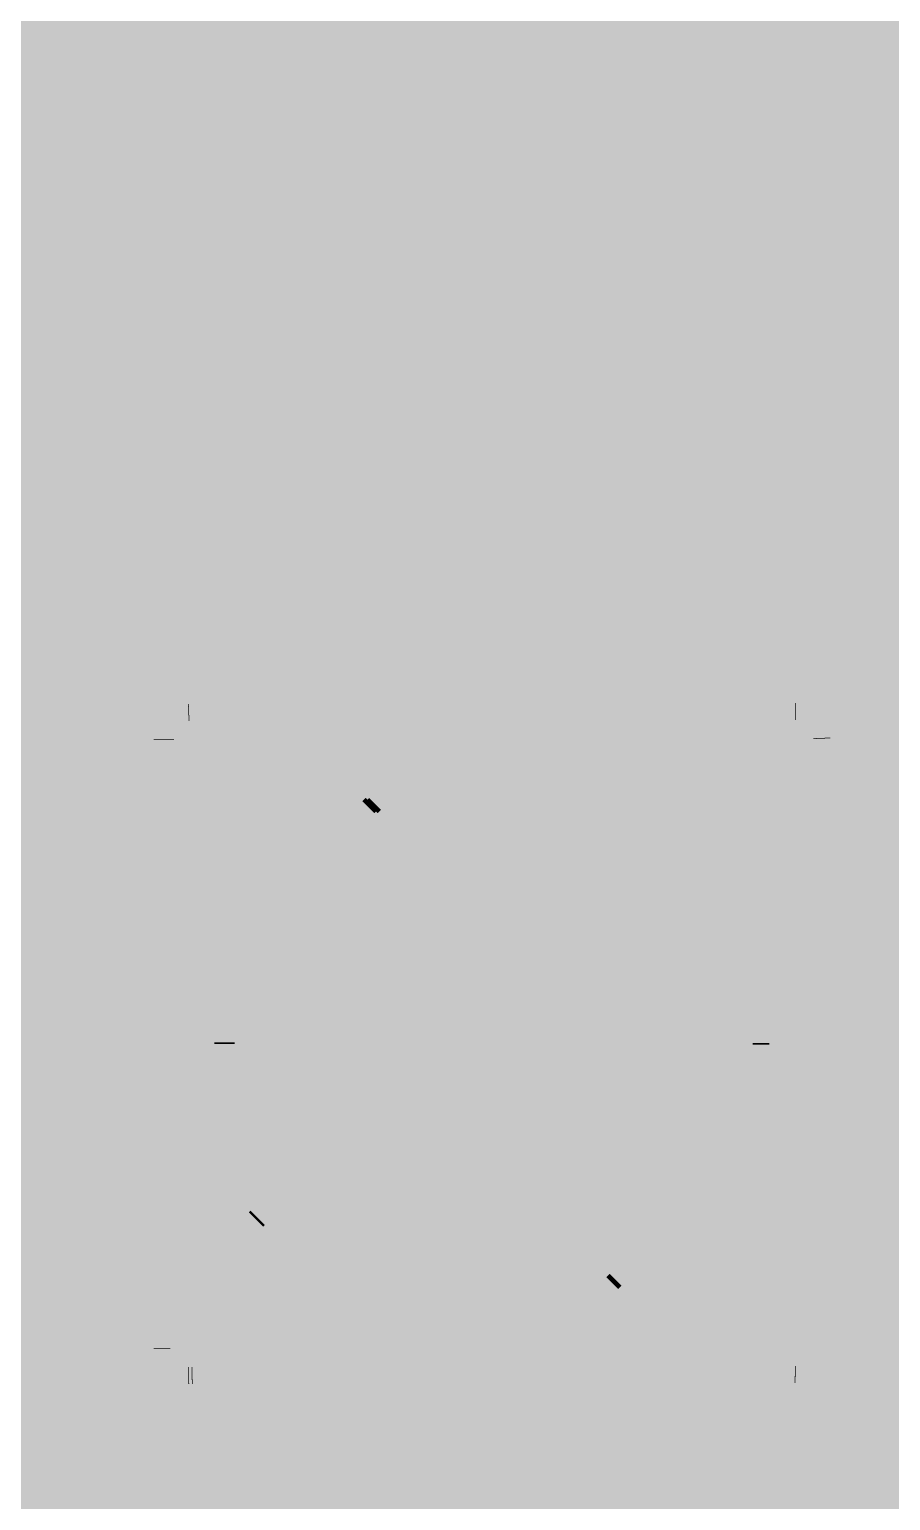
# Model space of a CAD drawing. Extents: x -5 to 208, y -5 to 206.
# Drawn here: x 38.44 to 44.91, y 77.85 to 88.9 of the extents above; entities that cross this region are included whole.
import ezdxf

# ---------------------------------------------------------------- set-up
doc = ezdxf.new("R2010")
doc.units = 0
doc.header["$MEASUREMENT"] = 0
doc.layers.get('0').update_dxf_attribs({"linetype": 'CONTINUOUS'})
for name, color, linetype in [('22-301-0_BOT', 7, 'CONTINUOUS'), ('22-301-0_IN1', 1, 'CONTINUOUS'), ('22-301-0_IN2', 4, 'CONTINUOUS'), ('22-301-0_SMT', 5, 'CONTINUOUS'), ('22-301-0_SPT', 10, 'CONTINUOUS'), ('22-301-0_SST', 14, 'CONTINUOUS'), ('22-301-0_TOP', 9, 'CONTINUOUS')]:
    doc.layers.add(name, color=color, linetype=linetype)

# ---------------------------------------------------------------- blocks, each defined once
blk = doc.blocks.new('RECTANGLE_6')
blk.add_solid([(0.4826, 0.4064), (0.4826, -0.4064), (-0.4826, 0.4064), (-0.4826, -0.4064)])
blk = doc.blocks.new('RECTANGLE_52')
blk.add_solid([(1.5494, 1.2065), (1.5494, -1.2065), (-1.5494, 1.2065), (-1.5494, -1.2065)])
blk = doc.blocks.new('RECTANGLE_53')
blk.add_solid([(0.3048, 0.9525), (0.3048, -0.9525), (-0.3048, 0.9525), (-0.3048, -0.9525)])
blk = doc.blocks.new('ROUND_36')
at = {"const_width": 0.23749}
blk.add_lwpolyline([(-0.118744, 0, 1), (0.118744, 0, 1)], format="xyb", close=True, dxfattribs=at)

msp = doc.modelspace()

# ---------------------------------------------------------------- linework, layer by layer
at = {"layer": '22-301-0_BOT', "const_width": 0.254}
for points in [[(41.4782, 140.98524), (41.4782, 71.6915)], [(41.2496, 140.86078), (41.2496, 71.6915)], [(40.3352, 140.76172), (40.3352, 72.54494)], [(41.021, 140.7795), (41.021, 71.6915)], [(40.5638, 140.73378), (40.5638, 72.40524)], [(40.7924, 140.73886), (40.7924, 72.09536)], [(38.5064, 132.64642), (38.5064, 74.03846)], [(44.6786, 126.30658), (44.6786, 71.6915)], [(44.9072, 102.21468), (44.9072, 71.6915)], [(40.1066, 93.54058), (40.1066, 72.6059)], [(38.735, 93.40342), (38.735, 73.80986)], [(39.878, 93.28912), (39.878, 72.66686)], [(38.9636, 93.22308), (38.9636, 73.58126)], [(39.1922, 93.1418), (39.1922, 73.35266)], [(39.6494, 93.16974), (39.6494, 72.89546)], [(39.4208, 93.12402), (39.4208, 73.12406)], [(44.45, 90.22842), (44.45, 71.6915)], [(43.307, 90.11412), (43.307, 71.6915)], [(44.2214, 90.04808), (44.2214, 71.6915)], [(43.5356, 89.99474), (43.5356, 71.6915)], [(43.7642, 89.94902), (43.7642, 71.6915)], [(43.9928, 89.9668), (43.9928, 71.6915)], [(41.7068, 89.43594), (41.7068, 71.6915)], [(43.0784, 89.36736), (43.0784, 71.6915)], [(41.9354, 89.20734), (41.9354, 71.6915)], [(42.8498, 89.17432), (42.8498, 71.6915)], [(42.164, 89.09558), (42.164, 71.6915)], [(42.3926, 89.05748), (42.3926, 71.6915)], [(42.6212, 89.08288), (42.6212, 71.6915)], [(47.0535, 88.9762), (32.5755, 88.9762)], [(47.10176, 88.7476), (32.5755, 88.7476)], [(47.22876, 88.519), (32.5755, 88.519)], [(47.4472, 88.2904), (32.5755, 88.2904)], [(47.6758, 88.0618), (32.5755, 88.0618)], [(47.9044, 87.8332), (32.5755, 87.8332)], [(48.133, 87.6046), (32.5755, 87.6046)], [(48.3616, 87.376), (32.5755, 87.376)], [(48.5902, 87.1474), (35.53206, 87.1474)], [(48.37938, 86.9188), (35.76066, 86.9188)], [(48.16856, 86.6902), (35.86988, 86.6902)], [(48.06696, 86.4616), (35.90798, 86.4616)], [(48.03648, 86.233), (35.88512, 86.233)], [(48.06696, 86.0044), (35.79368, 86.0044)], [(48.16856, 85.7758), (35.5981, 85.7758)], [(48.37938, 85.5472), (32.5755, 85.5472)], [(50.4317, 85.3186), (32.5755, 85.3186)], [(52.35448, 85.09), (32.5755, 85.09)], [(52.11572, 84.8614), (34.2011, 84.8614)], [(51.95316, 84.6328), (34.39668, 84.6328)], [(51.8414, 84.4042), (34.48812, 84.4042)], [(51.77282, 84.1756), (34.51098, 84.1756)], [(51.73726, 83.947), (34.47288, 83.947)], [(51.73472, 83.7184), (34.36366, 83.7184)], [(51.7652, 83.4898), (34.13506, 83.4898)], [(51.83124, 83.2612), (33.60166, 83.2612)], [(51.93792, 83.0326), (33.83026, 83.0326)], [(52.09286, 82.804), (34.05886, 82.804)], [(52.32146, 82.5754), (34.28746, 82.5754)], [(52.69484, 82.3468), (37.34562, 82.3468)], [(66.929, 82.1182), (37.55644, 82.1182)], [(66.929, 81.8896), (37.6555, 81.8896)], [(66.929, 81.661), (37.68852, 81.661)], [(66.929, 81.4324), (37.6555, 81.4324)], [(66.88582, 81.2038), (37.55644, 81.2038)], [(66.65722, 80.9752), (37.34562, 80.9752)], [(66.42862, 80.7466), (35.0393, 80.7466)], [(66.20002, 80.518), (35.0393, 80.518)], [(65.97142, 80.2894), (35.0393, 80.2894)], [(65.74282, 80.0608), (35.0393, 80.0608)], [(65.51422, 79.8322), (35.0393, 79.8322)], [(65.28562, 79.6036), (35.0393, 79.6036)], [(65.05702, 79.375), (35.0393, 79.375)], [(64.82842, 79.1464), (35.0393, 79.1464)], [(51.4731, 78.9178), (35.0393, 78.9178)], [(51.09718, 78.6892), (35.0393, 78.6892)], [(50.98288, 78.4606), (35.0647, 78.4606)], [(50.96002, 78.232), (35.06216, 78.232)], [(50.96002, 78.0034), (34.99358, 78.0034)], [(50.96002, 77.7748), (34.84118, 77.7748)]]:
    msp.add_lwpolyline(points, dxfattribs=at)
at = {"layer": '22-301-0_IN1', "const_width": 0.254}
for points in [[(38.481, 111.8108), (38.481, 78.359)], [(38.7096, 111.8108), (38.7096, 78.359)], [(38.9382, 111.8108), (38.9382, 78.359)], [(39.1668, 111.8108), (39.1668, 78.359)], [(39.3954, 111.8108), (39.3954, 78.359)], [(39.624, 111.8108), (39.624, 78.359)], [(39.8526, 111.8108), (39.8526, 78.359)], [(40.0812, 111.8108), (40.0812, 78.359)], [(40.3098, 111.8108), (40.3098, 78.359)], [(40.5384, 111.8108), (40.5384, 78.359)], [(40.767, 111.8108), (40.767, 78.359)], [(40.9956, 111.8108), (40.9956, 78.359)], [(41.2242, 111.8108), (41.2242, 78.359)], [(41.4528, 111.8108), (41.4528, 78.359)], [(41.6814, 111.8108), (41.6814, 68.48856)], [(41.91, 111.8108), (41.91, 68.1863)], [(42.1386, 111.8108), (42.1386, 42.672)], [(42.3672, 111.8108), (42.3672, 42.672)], [(42.5958, 111.8108), (42.5958, 42.672)], [(42.8244, 111.8108), (42.8244, 42.672)], [(43.053, 111.8108), (43.053, 42.672)], [(43.2816, 111.8108), (43.2816, 42.672)], [(43.5102, 111.8108), (43.5102, 42.672)], [(43.7388, 111.8108), (43.7388, 42.672)], [(43.9674, 111.8108), (43.9674, 42.672)], [(44.196, 111.8108), (44.196, 68.39712)], [(44.4246, 111.8108), (44.4246, 68.56476)], [(44.6532, 111.8108), (44.6532, 68.62318)], [(44.8818, 111.8108), (44.8818, 68.60032)], [(93.599, 88.9508), (4.191, 88.9508)], [(93.599, 88.7222), (4.191, 88.7222)], [(93.599, 88.4936), (4.191, 88.4936)], [(93.599, 88.265), (4.191, 88.265)], [(93.599, 88.0364), (4.191, 88.0364)], [(93.599, 87.8078), (4.191, 87.8078)], [(93.599, 87.5792), (4.191, 87.5792)], [(93.599, 87.3506), (4.191, 87.3506)], [(93.599, 87.122), (4.191, 87.122)], [(93.599, 86.8934), (4.191, 86.8934)], [(93.599, 86.6648), (4.191, 86.6648)], [(93.599, 86.4362), (4.191, 86.4362)], [(93.599, 86.2076), (4.191, 86.2076)], [(93.599, 85.979), (4.191, 85.979)], [(93.599, 85.7504), (4.191, 85.7504)], [(93.599, 85.5218), (4.191, 85.5218)], [(93.599, 85.2932), (4.191, 85.2932)], [(52.63642, 85.0646), (4.191, 85.0646)], [(52.33416, 84.836), (4.191, 84.836)], [(52.1462, 84.6074), (4.191, 84.6074)], [(52.02428, 84.3788), (4.191, 84.3788)], [(51.94808, 84.1502), (15.24, 84.1502)], [(51.91252, 83.9216), (15.24, 83.9216)], [(51.91506, 83.693), (15.24, 83.693)], [(51.9557, 83.4644), (15.24, 83.4644)], [(52.03444, 83.2358), (30.85592, 83.2358)], [(52.16398, 83.0072), (31.12008, 83.0072)], [(52.35956, 82.7786), (31.21914, 82.7786)], [(52.68214, 82.55), (31.23184, 82.55)], [(93.599, 82.3214), (31.16326, 82.3214)], [(93.599, 82.0928), (30.97784, 82.0928)], [(93.599, 81.8642), (15.24, 81.8642)], [(93.599, 81.6356), (15.24, 81.6356)], [(93.599, 81.407), (15.24, 81.407)], [(93.599, 81.1784), (15.24, 81.1784)], [(93.599, 80.9498), (15.24, 80.9498)], [(93.599, 80.7212), (15.24, 80.7212)], [(93.599, 80.4926), (15.24, 80.4926)], [(93.599, 80.264), (15.24, 80.264)], [(93.599, 80.0354), (15.24, 80.0354)], [(93.599, 79.8068), (15.24, 79.8068)], [(93.599, 79.5782), (15.24, 79.5782)], [(93.599, 79.3496), (15.24, 79.3496)], [(93.599, 79.121), (15.24, 79.121)], [(93.599, 78.8924), (34.63544, 78.8924)], [(93.599, 78.6638), (34.82086, 78.6638)], [(93.599, 78.4352), (34.88944, 78.4352)], [(41.529, 78.359), (34.89452, 78.359)], [(41.529, 78.359), (41.529, 68.57492)], [(93.599, 78.2066), (41.529, 78.2066)], [(93.599, 77.978), (41.529, 77.978)], [(93.599, 77.7494), (41.529, 77.7494)]]:
    msp.add_lwpolyline(points, dxfattribs=at)
at = {"layer": '22-301-0_IN2', "const_width": 0.254}
for points in [[(38.481, 112.141), (38.481, 78.486)], [(38.7096, 112.141), (38.7096, 78.486)], [(38.9382, 112.141), (38.9382, 78.486)], [(39.1668, 112.141), (39.1668, 78.486)], [(39.3954, 112.141), (39.3954, 78.486)], [(39.624, 112.141), (39.624, 78.486)], [(39.8526, 112.141), (39.8526, 78.486)], [(40.0812, 112.141), (40.0812, 78.486)], [(40.3098, 112.141), (40.3098, 78.486)], [(40.5384, 112.141), (40.5384, 78.486)], [(40.767, 112.141), (40.767, 78.486)], [(40.9956, 112.141), (40.9956, 78.486)], [(41.2242, 112.141), (41.2242, 78.486)], [(41.4528, 112.141), (41.4528, 78.486)], [(41.6814, 112.141), (41.6814, 68.48856)], [(41.91, 112.141), (41.91, 68.1863)], [(42.1386, 112.141), (42.1386, 42.799)], [(42.3672, 112.141), (42.3672, 42.799)], [(42.5958, 112.141), (42.5958, 42.799)], [(42.8244, 112.141), (42.8244, 42.799)], [(43.053, 112.141), (43.053, 42.799)], [(43.2816, 112.141), (43.2816, 42.799)], [(43.5102, 112.141), (43.5102, 42.799)], [(43.7388, 112.141), (43.7388, 42.799)], [(43.9674, 112.141), (43.9674, 42.799)], [(44.196, 112.141), (44.196, 68.39712)], [(44.4246, 112.141), (44.4246, 68.56476)], [(44.6532, 112.141), (44.6532, 68.62318)], [(44.8818, 112.141), (44.8818, 68.60032)], [(96.266, 89.0016), (4.191, 89.0016)], [(96.266, 88.773), (4.191, 88.773)], [(96.266, 88.5444), (4.191, 88.5444)], [(96.266, 88.3158), (4.191, 88.3158)], [(96.266, 88.0872), (4.191, 88.0872)], [(96.266, 87.8586), (4.191, 87.8586)], [(96.266, 87.63), (4.191, 87.63)], [(96.266, 87.4014), (4.191, 87.4014)], [(96.266, 87.1728), (4.191, 87.1728)], [(96.266, 86.9442), (4.191, 86.9442)], [(96.266, 86.7156), (4.191, 86.7156)], [(96.266, 86.487), (4.191, 86.487)], [(96.266, 86.2584), (4.191, 86.2584)], [(96.266, 86.0298), (4.191, 86.0298)], [(96.266, 85.8012), (4.191, 85.8012)], [(96.266, 85.5726), (4.191, 85.5726)], [(96.266, 85.344), (4.191, 85.344)], [(52.73294, 85.1154), (4.191, 85.1154)], [(52.3875, 84.8868), (4.191, 84.8868)], [(52.18176, 84.6582), (4.191, 84.6582)], [(52.04714, 84.4296), (15.24, 84.4296)], [(51.96078, 84.201), (15.24, 84.201)], [(51.9176, 83.9724), (15.24, 83.9724)], [(51.91252, 83.7438), (15.24, 83.7438)], [(51.943, 83.5152), (15.24, 83.5152)], [(52.01158, 83.2866), (30.71622, 83.2866)], [(52.12842, 83.058), (31.08198, 83.058)], [(52.30876, 82.8294), (31.2039, 82.8294)], [(52.59324, 82.6008), (31.23438, 82.6008)], [(96.266, 82.3722), (31.18612, 82.3722)], [(96.266, 82.1436), (31.03372, 82.1436)], [(96.266, 81.915), (15.24, 81.915)], [(96.266, 81.6864), (15.24, 81.6864)], [(96.266, 81.4578), (15.24, 81.4578)], [(96.266, 81.2292), (15.24, 81.2292)], [(96.266, 81.0006), (15.24, 81.0006)], [(96.266, 80.772), (15.24, 80.772)], [(96.266, 80.5434), (15.24, 80.5434)], [(96.266, 80.3148), (15.24, 80.3148)], [(96.266, 80.0862), (15.24, 80.0862)], [(96.266, 79.8576), (15.24, 79.8576)], [(96.266, 79.629), (15.24, 79.629)], [(96.266, 79.4004), (15.24, 79.4004)], [(96.266, 79.1718), (15.24, 79.1718)], [(96.266, 78.9432), (34.56178, 78.9432)], [(96.266, 78.7146), (34.79292, 78.7146)], [(41.529, 78.486), (34.88182, 78.486)], [(96.266, 78.486), (41.529, 78.486)], [(41.529, 78.486), (41.529, 68.57492)], [(96.266, 78.2574), (41.529, 78.2574)], [(96.266, 78.0288), (41.529, 78.0288)], [(96.266, 77.8002), (41.529, 77.8002)]]:
    msp.add_lwpolyline(points, dxfattribs=at)
at = {"layer": '22-301-0_SMT', "const_width": 0.127}
for points in [[(39.6367, 83.7692, 0.4142136), (39.43858, 83.57108)], [(44.39412, 83.5787, 0.4142136), (44.196, 83.77682)], [(40.98798, 83.058, 0.2845461), (39.89578, 81.2927)], [(43.93692, 81.28762, 0.2736465), (42.81932, 83.09102)], [(39.89578, 81.28, 0.2736465), (41.01338, 79.4766)], [(42.84472, 79.50962, 0.2848581), (43.93946, 81.27492)], [(39.43858, 78.98892, 0.4142136), (39.6367, 78.7908)], [(44.196, 78.79842, 0.4142136), (44.39412, 78.99654)]]:
    msp.add_lwpolyline(points, format="xyb", dxfattribs=at)
for points in [[(41.01338, 83.693), (39.48176, 83.693)], [(39.54018, 83.7438), (39.54018, 78.8162)], [(41.01338, 83.7692), (39.64178, 83.7692), (39.6367, 83.7692)], [(39.65448, 83.7692), (39.65448, 78.7908)], [(39.76878, 83.7692), (39.76878, 78.7908)], [(39.88308, 83.7692), (39.88308, 78.7908)], [(39.99738, 83.7692), (39.99738, 81.92008)], [(40.11168, 83.7692), (40.11168, 82.19186)], [(40.22598, 83.7692), (40.22598, 82.3849)], [(40.34028, 83.7692), (40.34028, 82.53984)], [(40.45458, 83.7692), (40.45458, 82.66938)], [(40.56888, 83.7692), (40.56888, 82.77606)], [(40.68318, 83.7692), (40.68318, 82.87004)], [(40.79748, 83.7692), (40.79748, 82.94878)], [(40.91178, 83.7692), (40.91178, 83.01736)], [(41.01338, 83.7692), (41.01338, 83.0834)], [(42.81932, 83.77682), (42.81932, 83.09102)], [(44.19092, 83.77682), (42.81932, 83.77682)], [(44.35094, 83.70062), (42.81932, 83.70062)], [(42.92092, 83.77682), (42.92092, 83.0326)], [(43.03522, 83.77682), (43.03522, 82.96148)], [(43.14952, 83.77682), (43.14952, 82.87512)], [(43.26382, 83.77682), (43.26382, 82.7786)], [(43.37812, 83.77682), (43.37812, 82.6643)], [(43.49242, 83.77682), (43.49242, 82.53222)], [(43.60672, 83.77682), (43.60672, 82.36966)], [(43.72102, 83.77682), (43.72102, 82.169)], [(43.83532, 83.77682), (43.83532, 81.88706)], [(43.94962, 83.77682), (43.94962, 78.79842)], [(44.06392, 83.77682), (44.06392, 78.79842)], [(44.17822, 83.77682), (44.17822, 78.79842)], [(44.196, 83.77682), (44.19092, 83.77682)], [(44.29252, 83.75142), (44.29252, 78.82382)], [(41.01338, 83.5787), (39.43858, 83.5787)], [(44.39412, 83.58632), (42.81932, 83.58632)], [(44.39412, 83.57362), (44.39392, 83.57869)], [(39.43858, 83.57108), (39.43864, 83.566)], [(39.43858, 83.566), (39.43858, 78.994), (39.43858, 78.98892)], [(44.39412, 83.47202), (42.81932, 83.47202)], [(44.39412, 83.57362), (44.39412, 79.00162), (44.39412, 78.99654)], [(41.01338, 83.4644), (39.43858, 83.4644)], [(44.39412, 83.35772), (42.81932, 83.35772)], [(41.01338, 83.3501), (39.43858, 83.3501)], [(41.01338, 83.2358), (39.43858, 83.2358)], [(44.39412, 83.24342), (42.81932, 83.24342)], [(41.01338, 83.1215), (39.43858, 83.1215)], [(41.01338, 83.0834), (40.98798, 83.058)], [(44.39412, 83.12912), (42.81932, 83.12912)], [(40.89146, 83.0072), (39.43858, 83.0072)], [(44.39412, 83.01482), (42.95394, 83.01482)], [(40.71366, 82.8929), (39.43858, 82.8929)], [(44.39412, 82.90052), (43.11904, 82.90052)], [(40.56888, 82.7786), (39.43858, 82.7786)], [(44.39412, 82.78622), (43.2562, 82.78622)], [(40.4495, 82.6643), (39.43858, 82.6643)], [(44.39412, 82.67192), (43.37304, 82.67192)], [(40.3479, 82.55), (39.43858, 82.55)], [(44.39412, 82.55762), (43.4721, 82.55762)], [(40.259, 82.4357), (39.43858, 82.4357)], [(44.39412, 82.44332), (43.55846, 82.44332)], [(40.1828, 82.3214), (39.43858, 82.3214)], [(44.39412, 82.32902), (43.63212, 82.32902)], [(40.1193, 82.2071), (39.43858, 82.2071)], [(44.39412, 82.21472), (43.69816, 82.21472)], [(40.06342, 82.0928), (39.43858, 82.0928)], [(44.39412, 82.10042), (43.75404, 82.10042)], [(40.0177, 81.9785), (39.43858, 81.9785)], [(44.39412, 81.98612), (43.8023, 81.98612)], [(39.9796, 81.8642), (39.43858, 81.8642)], [(44.39412, 81.87182), (43.8404, 81.87182)], [(39.94912, 81.7499), (39.43858, 81.7499)], [(44.39412, 81.75752), (43.87342, 81.75752)], [(39.92372, 81.6356), (39.43858, 81.6356)], [(44.39412, 81.64322), (43.89882, 81.64322)], [(39.90848, 81.5213), (39.43858, 81.5213)], [(44.39412, 81.52892), (43.91914, 81.52892)], [(39.89832, 81.407), (39.43858, 81.407)], [(44.39412, 81.41462), (43.93184, 81.41462)], [(39.89578, 81.2927), (39.43858, 81.2927)], [(39.89578, 81.2927), (39.89578, 81.28)], [(44.39412, 81.30032), (43.93692, 81.30032)], [(43.93692, 81.28762), (43.93692, 81.27492)], [(39.90086, 81.1784), (39.43858, 81.1784)], [(44.39412, 81.18602), (43.93692, 81.18602)], [(39.91102, 81.0641), (39.43858, 81.0641)], [(44.39412, 81.07172), (43.92676, 81.07172)], [(39.9288, 80.9498), (39.43858, 80.9498)], [(44.39412, 80.95742), (43.91152, 80.95742)], [(39.95166, 80.8355), (39.43858, 80.8355)], [(44.39412, 80.84312), (43.8912, 80.84312)], [(39.98468, 80.7212), (39.43858, 80.7212)], [(44.39412, 80.72882), (43.86072, 80.72882)], [(40.02278, 80.6069), (39.43858, 80.6069)], [(39.99738, 80.67802), (39.99738, 78.7908)], [(44.39412, 80.61452), (43.82516, 80.61452)], [(43.83532, 80.64754), (43.83532, 78.79842)], [(40.0685, 80.4926), (39.43858, 80.4926)], [(44.39412, 80.50022), (43.77944, 80.50022)], [(40.12184, 80.3783), (39.43858, 80.3783)], [(40.11168, 80.39862), (40.11168, 78.7908)], [(43.72102, 80.37576), (43.72102, 78.79842)], [(44.39412, 80.38592), (43.7261, 80.38592)], [(40.18534, 80.264), (39.43858, 80.264)], [(44.39412, 80.27162), (43.66514, 80.27162)], [(40.22598, 80.19542), (40.22598, 78.7908)], [(44.39412, 80.15732), (43.59148, 80.15732)], [(43.60672, 80.18018), (43.60672, 78.79842)], [(40.25646, 80.1497), (39.43858, 80.1497)], [(44.39412, 80.04302), (43.50512, 80.04302)], [(40.34028, 80.0354), (39.43858, 80.0354)], [(40.34028, 80.0354), (40.34028, 78.7908)], [(43.49242, 80.02524), (43.49242, 78.79842)], [(40.4368, 79.9211), (39.43858, 79.9211)], [(40.45458, 79.90332), (40.45458, 78.7908)], [(43.37812, 79.89824), (43.37812, 78.79842)], [(44.39412, 79.92872), (43.4086, 79.92872)], [(40.54856, 79.8068), (39.43858, 79.8068)], [(40.56888, 79.78902), (40.56888, 78.7908)], [(43.26382, 79.78902), (43.26382, 78.79842)], [(44.39412, 79.81442), (43.29176, 79.81442)], [(40.68064, 79.6925), (39.43858, 79.6925)], [(40.68318, 79.68996), (40.68318, 78.7908)], [(40.79748, 79.60614), (40.79748, 78.7908)], [(43.03522, 79.61884), (43.03522, 78.79842)], [(43.14952, 79.69758), (43.14952, 78.79842)], [(44.39412, 79.70012), (43.15206, 79.70012)], [(40.84066, 79.5782), (39.43858, 79.5782)], [(40.91178, 79.53248), (40.91178, 78.7908)], [(42.84472, 79.50962), (42.81932, 79.48422)], [(42.92092, 79.55026), (42.92092, 78.79842)], [(44.39412, 79.58582), (42.98442, 79.58582)], [(41.01338, 79.4639), (39.43858, 79.4639)], [(41.01338, 79.4766), (41.01338, 78.7908)], [(42.81932, 79.48422), (42.81932, 78.79842)], [(44.39412, 79.47152), (42.81932, 79.47152)], [(41.01338, 79.3496), (39.43858, 79.3496)], [(44.39412, 79.35722), (42.81932, 79.35722)], [(41.01338, 79.2353), (39.43858, 79.2353)], [(44.39412, 79.24292), (42.81932, 79.24292)], [(41.01338, 79.121), (39.43858, 79.121)], [(44.39412, 79.12862), (42.81932, 79.12862)], [(41.01338, 79.0067), (39.43858, 79.0067)], [(44.39412, 79.01432), (42.81932, 79.01432)], [(41.01338, 78.8924), (39.46398, 78.8924)], [(44.36872, 78.90002), (42.81932, 78.90002)], [(39.6367, 78.7908), (39.64178, 78.79086)], [(41.01338, 78.7908), (39.64178, 78.7908)], [(44.19092, 78.79842), (42.81932, 78.79842)], [(44.19092, 78.79842), (44.196, 78.79836)]]:
    msp.add_lwpolyline(points, dxfattribs=at)
at = {"layer": '22-301-0_SPT', "const_width": 0.127}
for points in [[(39.6621, 83.7692, 0.4142136), (39.46398, 83.57108)], [(44.39412, 83.5787, 0.4142136), (44.196, 83.77682)], [(41.01338, 83.058, 0.2845461), (39.92118, 81.2927)], [(43.93692, 81.28762, 0.2736465), (42.81932, 83.09102)], [(39.92118, 81.28, 0.2736465), (41.03878, 79.4766)], [(42.84472, 79.50962, 0.2848581), (43.93946, 81.27492)], [(39.46398, 78.98892, 0.4142136), (39.6621, 78.7908)], [(44.196, 78.79842, 0.4142136), (44.39412, 78.99654)]]:
    msp.add_lwpolyline(points, format="xyb", dxfattribs=at)
for points in [[(41.03878, 83.693), (39.50716, 83.693)], [(39.56558, 83.7438), (39.56558, 78.8162)], [(41.03878, 83.7692), (39.66718, 83.7692), (39.6621, 83.7692)], [(39.67988, 83.7692), (39.67988, 78.7908)], [(39.79418, 83.7692), (39.79418, 78.7908)], [(39.90848, 83.7692), (39.90848, 78.7908)], [(40.02278, 83.7692), (40.02278, 81.92008)], [(40.13708, 83.7692), (40.13708, 82.19186)], [(40.25138, 83.7692), (40.25138, 82.3849)], [(40.36568, 83.7692), (40.36568, 82.53984)], [(40.47998, 83.7692), (40.47998, 82.66938)], [(40.59428, 83.7692), (40.59428, 82.77606)], [(40.70858, 83.7692), (40.70858, 82.87004)], [(40.82288, 83.7692), (40.82288, 82.94878)], [(40.93718, 83.7692), (40.93718, 83.01736)], [(41.03878, 83.7692), (41.03878, 83.0834)], [(42.81932, 83.77682), (42.81932, 83.09102)], [(44.19092, 83.77682), (42.81932, 83.77682)], [(44.35094, 83.70062), (42.81932, 83.70062)], [(42.92092, 83.77682), (42.92092, 83.0326)], [(43.03522, 83.77682), (43.03522, 82.96148)], [(43.14952, 83.77682), (43.14952, 82.87512)], [(43.26382, 83.77682), (43.26382, 82.7786)], [(43.37812, 83.77682), (43.37812, 82.6643)], [(43.49242, 83.77682), (43.49242, 82.53222)], [(43.60672, 83.77682), (43.60672, 82.36966)], [(43.72102, 83.77682), (43.72102, 82.169)], [(43.83532, 83.77682), (43.83532, 81.88706)], [(43.94962, 83.77682), (43.94962, 78.79842)], [(44.06392, 83.77682), (44.06392, 78.79842)], [(44.17822, 83.77682), (44.17822, 78.79842)], [(44.196, 83.77682), (44.19092, 83.77682)], [(44.29252, 83.75142), (44.29252, 78.82382)], [(41.03878, 83.5787), (39.46398, 83.5787)], [(44.39412, 83.58632), (42.81932, 83.58632)], [(44.39412, 83.57362), (44.39392, 83.57869)], [(39.46398, 83.57108), (39.46404, 83.566)], [(39.46398, 83.566), (39.46398, 78.994), (39.46398, 78.98892)], [(44.39412, 83.47202), (42.81932, 83.47202)], [(44.39412, 83.57362), (44.39412, 79.00162), (44.39412, 78.99654)], [(41.03878, 83.4644), (39.46398, 83.4644)], [(44.39412, 83.35772), (42.81932, 83.35772)], [(41.03878, 83.3501), (39.46398, 83.3501)], [(41.03878, 83.2358), (39.46398, 83.2358)], [(44.39412, 83.24342), (42.81932, 83.24342)], [(41.03878, 83.1215), (39.46398, 83.1215)], [(41.03878, 83.0834), (41.01338, 83.058)], [(44.39412, 83.12912), (42.81932, 83.12912)], [(40.91686, 83.0072), (39.46398, 83.0072)], [(44.39412, 83.01482), (42.95394, 83.01482)], [(40.73906, 82.8929), (39.46398, 82.8929)], [(44.39412, 82.90052), (43.11904, 82.90052)], [(40.59428, 82.7786), (39.46398, 82.7786)], [(44.39412, 82.78622), (43.2562, 82.78622)], [(40.4749, 82.6643), (39.46398, 82.6643)], [(44.39412, 82.67192), (43.37304, 82.67192)], [(40.3733, 82.55), (39.46398, 82.55)], [(44.39412, 82.55762), (43.4721, 82.55762)], [(40.2844, 82.4357), (39.46398, 82.4357)], [(44.39412, 82.44332), (43.55846, 82.44332)], [(40.2082, 82.3214), (39.46398, 82.3214)], [(44.39412, 82.32902), (43.63212, 82.32902)], [(40.1447, 82.2071), (39.46398, 82.2071)], [(44.39412, 82.21472), (43.69816, 82.21472)], [(40.08882, 82.0928), (39.46398, 82.0928)], [(44.39412, 82.10042), (43.75404, 82.10042)], [(40.0431, 81.9785), (39.46398, 81.9785)], [(44.39412, 81.98612), (43.8023, 81.98612)], [(40.005, 81.8642), (39.46398, 81.8642)], [(44.39412, 81.87182), (43.8404, 81.87182)], [(39.97452, 81.7499), (39.46398, 81.7499)], [(44.39412, 81.75752), (43.87342, 81.75752)], [(39.94912, 81.6356), (39.46398, 81.6356)], [(44.39412, 81.64322), (43.89882, 81.64322)], [(39.93388, 81.5213), (39.46398, 81.5213)], [(44.39412, 81.52892), (43.91914, 81.52892)], [(39.92372, 81.407), (39.46398, 81.407)], [(44.39412, 81.41462), (43.93184, 81.41462)], [(39.92118, 81.2927), (39.46398, 81.2927)], [(39.92118, 81.2927), (39.92118, 81.28)], [(44.39412, 81.30032), (43.93692, 81.30032)], [(43.93692, 81.28762), (43.93692, 81.27492)], [(39.92626, 81.1784), (39.46398, 81.1784)], [(44.39412, 81.18602), (43.93692, 81.18602)], [(39.93642, 81.0641), (39.46398, 81.0641)], [(44.39412, 81.07172), (43.92676, 81.07172)], [(39.9542, 80.9498), (39.46398, 80.9498)], [(44.39412, 80.95742), (43.91152, 80.95742)], [(39.97706, 80.8355), (39.46398, 80.8355)], [(44.39412, 80.84312), (43.8912, 80.84312)], [(40.01008, 80.7212), (39.46398, 80.7212)], [(44.39412, 80.72882), (43.86072, 80.72882)], [(40.04818, 80.6069), (39.46398, 80.6069)], [(40.02278, 80.67802), (40.02278, 78.7908)], [(44.39412, 80.61452), (43.82516, 80.61452)], [(43.83532, 80.64754), (43.83532, 78.79842)], [(40.0939, 80.4926), (39.46398, 80.4926)], [(44.39412, 80.50022), (43.77944, 80.50022)], [(40.14724, 80.3783), (39.46398, 80.3783)], [(40.13708, 80.39862), (40.13708, 78.7908)], [(43.72102, 80.37576), (43.72102, 78.79842)], [(44.39412, 80.38592), (43.7261, 80.38592)], [(40.21074, 80.264), (39.46398, 80.264)], [(44.39412, 80.27162), (43.66514, 80.27162)], [(40.25138, 80.19542), (40.25138, 78.7908)], [(44.39412, 80.15732), (43.59148, 80.15732)], [(43.60672, 80.18018), (43.60672, 78.79842)], [(40.28186, 80.1497), (39.46398, 80.1497)], [(44.39412, 80.04302), (43.50512, 80.04302)], [(40.36568, 80.0354), (39.46398, 80.0354)], [(40.36568, 80.0354), (40.36568, 78.7908)], [(43.49242, 80.02524), (43.49242, 78.79842)], [(40.4622, 79.9211), (39.46398, 79.9211)], [(40.47998, 79.90332), (40.47998, 78.7908)], [(43.37812, 79.89824), (43.37812, 78.79842)], [(44.39412, 79.92872), (43.4086, 79.92872)], [(40.57396, 79.8068), (39.46398, 79.8068)], [(40.59428, 79.78902), (40.59428, 78.7908)], [(43.26382, 79.78902), (43.26382, 78.79842)], [(44.39412, 79.81442), (43.29176, 79.81442)], [(40.70604, 79.6925), (39.46398, 79.6925)], [(40.70858, 79.68996), (40.70858, 78.7908)], [(40.82288, 79.60614), (40.82288, 78.7908)], [(43.03522, 79.61884), (43.03522, 78.79842)], [(43.14952, 79.69758), (43.14952, 78.79842)], [(44.39412, 79.70012), (43.15206, 79.70012)], [(40.86606, 79.5782), (39.46398, 79.5782)], [(40.93718, 79.53248), (40.93718, 78.7908)], [(42.84472, 79.50962), (42.81932, 79.48422)], [(42.92092, 79.55026), (42.92092, 78.79842)], [(44.39412, 79.58582), (42.98442, 79.58582)], [(41.03878, 79.4639), (39.46398, 79.4639)], [(41.03878, 79.4766), (41.03878, 78.7908)], [(42.81932, 79.48422), (42.81932, 78.79842)], [(44.39412, 79.47152), (42.81932, 79.47152)], [(41.03878, 79.3496), (39.46398, 79.3496)], [(44.39412, 79.35722), (42.81932, 79.35722)], [(41.03878, 79.2353), (39.46398, 79.2353)], [(44.39412, 79.24292), (42.81932, 79.24292)], [(41.03878, 79.121), (39.46398, 79.121)], [(44.39412, 79.12862), (42.81932, 79.12862)], [(41.03878, 79.0067), (39.46398, 79.0067)], [(44.39412, 79.01432), (42.81932, 79.01432)], [(41.03878, 78.8924), (39.48938, 78.8924)], [(44.36872, 78.90002), (42.81932, 78.90002)], [(39.6621, 78.7908), (39.66718, 78.79086)], [(41.03878, 78.7908), (39.66718, 78.7908)], [(44.19092, 78.79842), (42.81932, 78.79842)], [(44.19092, 78.79842), (44.196, 78.79836)]]:
    msp.add_lwpolyline(points, dxfattribs=at)
at = {"layer": '22-301-0_SST'}
for points, const_width in [([(37.338, 85.598), (37.592, 85.344), (42.672, 85.344), (42.672, 93.726), (37.338, 93.726), (37.338, 88.773), (37.719, 88.392), (37.338, 88.011), (37.338, 85.598)], 0.254), ([(42.9895, 90.3605), (42.9895, 87.4395), (44.6278, 87.4395), (44.6278, 90.3605), (42.9895, 90.3605)], 0.1524), ([(43.7134, 86.79434), (43.7134, 86.43874), (43.88358, 86.31936), (44.05376, 86.31936), (44.2214, 86.43874), (44.2214, 86.79434), (43.2054, 86.79434)], 0.1524), ([(43.7134, 86.49716), (43.2054, 86.31936)], 0.1524), ([(43.7134, 85.54212), (43.7134, 85.89772), (43.88358, 85.95614), (44.05376, 85.95614), (44.2214, 85.89772), (44.2214, 85.54212), (44.05376, 85.48116), (43.88358, 85.48116), (43.2054, 85.71992)], 0.1524), ([(43.37558, 85.11794), (43.2054, 84.99856), (43.2054, 84.76234), (43.37558, 84.64296), (43.54576, 84.64296), (43.88358, 84.88172), (44.2214, 84.64296), (44.2214, 85.11794)], 0.1524), ([(43.3197, 83.77174), (43.32986, 83.7438), (43.8023, 83.17992), (43.8277, 83.20024), (43.3578, 83.76158), (43.36796, 83.74126)], 0.1524), ([(44.38142, 82.71764), (44.37888, 82.72018), (43.815, 83.19008), (43.82516, 83.17738), (43.8023, 83.20024), (43.2435, 82.64144), (43.2689, 82.61858), (43.82516, 83.17738)], 0.1524), ([(39.10838, 78.4352), (44.77258, 78.4352), (44.77258, 84.074), (39.10838, 84.074), (39.10838, 78.4352)], 0.127), ([(42.82948, 83.26628), (43.34256, 83.77936), (43.82516, 83.20278), (43.80484, 83.17738), (44.37126, 82.70494), (44.39666, 82.69478)], 0.1524), ([(40.8813, 83.3755), (40.9321, 83.3755), (40.9321, 83.78444), (40.32758, 83.78444), (39.4081, 82.8802), (39.4081, 82.30616), (39.85514, 82.30616), (39.8907, 82.37474), (39.92118, 82.42808), (40.01516, 82.58048), (40.05072, 82.62874), (40.16248, 82.77098), (40.20058, 82.8167), (40.24122, 82.85988), (40.2844, 82.90306), (40.32758, 82.9437), (40.37076, 82.98434), (40.41648, 83.02498), (40.50792, 83.10118), (40.55618, 83.13674), (40.75684, 83.26882), (40.81018, 83.29676), (40.86352, 83.32724), (40.91686, 83.35264), (40.894, 83.39836), (40.78478, 83.34248), (40.73144, 83.312), (40.5257, 83.17738), (40.47744, 83.14182), (40.2463, 82.93862), (40.20312, 82.89544), (40.16248, 82.84972), (40.12184, 82.804), (40.08374, 82.75574), (40.04564, 82.70748), (39.93896, 82.55762), (39.90594, 82.50682), (39.87546, 82.45348), (39.84498, 82.40014), (39.82466, 82.3595), (39.4589, 82.3595), (39.4589, 82.85734), (40.3479, 83.7311), (40.8813, 83.7311), (40.8813, 83.3755)], 0.1524), ([(40.3479, 83.7311), (43.34256, 83.7311), (43.34256, 83.78444), (40.32758, 83.78444)], 0.1524), ([(41.90746, 83.77428), (41.90746, 83.74126), (42.15384, 83.72856), (42.25036, 83.7184), (42.29608, 83.71078), (42.43832, 83.68538), (42.48404, 83.67268), (42.52976, 83.66252), (42.6212, 83.63712), (42.66692, 83.62188), (42.7101, 83.60664), (42.799, 83.57616), (42.84218, 83.55838), (42.92854, 83.52028), (43.053, 83.45932), (43.06824, 83.4898), (42.94124, 83.55076), (42.89806, 83.57108), (42.85488, 83.58886), (42.72026, 83.63966), (42.67708, 83.6549), (42.63136, 83.6676), (42.58564, 83.68284), (42.53738, 83.693), (42.30116, 83.7438), (42.2529, 83.75142), (42.15638, 83.76158), (41.90746, 83.77428)], 0.1524), ([(43.90136, 82.26044), (44.35602, 82.7151), (43.80484, 83.17738), (43.34002, 83.7311), (42.88536, 83.27644)], 0.1524), ([(43.38828, 83.77428), (43.31968, 83.77195)], 0.1524), ([(43.38828, 83.75904), (43.34249, 83.75799)], 0.1524), ([(44.36618, 82.7405), (44.3865, 82.73288), (43.82516, 83.20278), (43.815, 83.19008), (43.3451, 83.75396), (43.34256, 83.7565)], 0.1524), ([(43.38828, 83.74126), (43.36796, 83.74105)], 0.1524), ([(43.82516, 83.20278), (44.40428, 82.71764), (43.8912, 82.20456), (43.87342, 82.24266)], 0.1524), ([(43.22826, 83.04784), (43.2562, 83.02752)], 0.1524), ([(43.25112, 83.05038), (43.23334, 83.02498)], 0.1524), ([(39.4589, 82.85734), (39.4589, 79.84998), (39.4081, 79.84998), (39.4081, 82.8802)], 0.1524), ([(44.35602, 79.00924), (44.35602, 82.71764), (44.40936, 82.71764), (44.40936, 79.00924)], 0.1524), ([(44.36618, 82.7405), (44.36538, 82.76332)], 0.1524), ([(44.38142, 82.71764), (44.38142, 82.76336)], 0.1524), ([(44.39666, 82.69478), (44.39899, 82.76336)], 0.1524), ([(43.6753, 82.6262), (43.6499, 82.60842)], 0.1524), ([(43.67276, 82.60334), (43.65244, 82.62874)], 0.1524), ([(39.70274, 80.1243), (39.73322, 80.13954), (39.66972, 80.264), (39.65194, 80.30718), (39.63416, 80.35036), (39.61638, 80.39354), (39.5986, 80.43672), (39.58336, 80.4799), (39.56812, 80.52562), (39.55542, 80.57134), (39.54272, 80.61706), (39.53002, 80.66278), (39.51732, 80.7085), (39.50716, 80.75422), (39.48176, 80.89392), (39.47414, 80.94218), (39.46652, 80.99044), (39.46144, 81.0387), (39.45128, 81.28254), (39.45382, 81.41716), (39.4589, 81.50352), (39.46398, 81.54924), (39.46906, 81.59242), (39.51478, 81.84642), (39.52494, 81.88706), (39.5351, 81.93024), (39.5859, 82.0928), (39.60114, 82.1309), (39.61638, 82.17154), (39.63162, 82.20964), (39.68242, 82.32648), (39.65194, 82.33918), (39.63416, 82.30108), (39.60114, 82.22234), (39.58336, 82.18424), (39.57066, 82.1436), (39.55542, 82.10296), (39.50462, 81.93786), (39.49192, 81.89722), (39.48176, 81.85404), (39.47414, 81.81086), (39.46398, 81.76768), (39.44874, 81.68386), (39.44112, 81.63814), (39.43604, 81.59496), (39.43096, 81.55178), (39.42588, 81.50606), (39.4208, 81.41716), (39.41826, 81.28254), (39.42842, 81.03616), (39.4335, 80.98536), (39.44112, 80.9371), (39.44874, 80.88884), (39.497, 80.65262), (39.5097, 80.6069), (39.5224, 80.56118), (39.53764, 80.51546), (39.55288, 80.46974), (39.60368, 80.33766), (39.62146, 80.29448), (39.64178, 80.2513), (39.70274, 80.1243)], 0.1524), ([(44.11472, 82.44332), (44.08424, 82.42808)], 0.1524), ([(44.36618, 81.28254), (44.36616, 81.28762)], 0.1524), ([(44.36618, 81.28254), (44.3992, 81.28254)], 0.1524), ([(44.3992, 81.28254), (44.39918, 81.28762)], 0.1524), ([(40.98798, 79.2988), (40.4749, 78.78572), (39.98976, 79.36738), (39.41064, 79.84998), (39.92372, 80.36306)], 0.1524), ([(39.9161, 80.30464), (39.46144, 79.84998), (40.01516, 79.3877), (40.4749, 78.83398), (40.92956, 79.29118)], 0.1524), ([(44.0182, 80.2767), (43.98772, 80.29194)], 0.1524), ([(44.3992, 79.0067), (44.3992, 80.29956), (44.00296, 80.29956), (44.00296, 80.26654), (44.36618, 80.26654), (44.36618, 78.994)], 0.1524), ([(40.57142, 79.92364), (40.54856, 79.9465), (39.98976, 79.3877), (40.01516, 79.36484), (40.57142, 79.92364)], 0.1524), ([(40.16502, 79.93634), (40.1447, 79.96174), (40.1574, 79.97444)], 0.1524), ([(40.16756, 79.9592), (40.14216, 79.93888)], 0.1524), ([(40.1574, 79.97444), (40.1447, 79.96174)], 0.1524), ([(39.4208, 79.87538), (39.4183, 79.80426)], 0.1524), ([(39.45128, 79.82458), (39.9923, 79.36484), (40.01516, 79.39024), (39.44874, 79.86268), (39.4208, 79.87538)], 0.1524), ([(39.43604, 79.84998), (39.43499, 79.80426)], 0.1524), ([(39.43604, 79.84998), (39.43858, 79.84744), (40.00246, 79.37754), (40.4749, 78.81366), (40.4749, 78.81112), (40.45966, 78.80604), (40.45204, 78.82636)], 0.1524), ([(39.45128, 79.82458), (39.45107, 79.80426)], 0.1524), ([(40.49776, 78.79588), (40.4876, 78.82128), (40.01516, 79.3877), (39.98976, 79.36738), (40.45966, 78.80604)], 0.1524), ([(42.92854, 79.21752), (42.92854, 78.79334), (44.1833, 78.79334)], 0.1524), ([(44.19854, 78.82636), (42.96156, 78.82636), (42.96156, 79.1972)], 0.1524), ([(40.75938, 79.1083), (40.74414, 79.08036)], 0.1524), ([(40.42918, 78.82636), (40.45203, 78.82662)], 0.1524), ([(44.1833, 78.78318), (40.4749, 78.78318), (40.4749, 78.83398), (44.196, 78.83652)], 0.1524), ([(41.90746, 78.7908), (41.90746, 78.82636), (41.90492, 78.82636)], 0.1524), ([(40.42918, 78.80858), (40.47497, 78.80963)], 0.1524), ([(40.42918, 78.79334), (40.49777, 78.79567)], 0.1524), ([(44.1833, 78.78318), (44.1833, 78.79334)], 0.1524), ([(38.29558, 77.81036), (38.1254, 77.87132), (38.1254, 78.22692), (38.29558, 78.28534), (38.97376, 78.28534), (39.1414, 78.22692), (39.1414, 77.87132), (38.97376, 77.81036)], 0.1524)]:
    msp.add_lwpolyline(points, dxfattribs=dict(at, const_width=const_width))
at = {"layer": '22-301-0_SST', "const_width": 0.1524}
for points in [[(44.3992, 82.76336, 0.4142136), (43.38828, 83.77428)], [(44.38396, 82.76336, 0.4142136), (43.38828, 83.75904)], [(44.36618, 82.76336, 0.4142136), (43.38828, 83.74126)], [(41.90746, 83.50504, 0.4142136), (39.68496, 81.28254)], [(41.90746, 83.47202, 0.4142136), (39.72052, 81.28508)], [(43.26636, 83.04022, 0.1660348), (41.90746, 83.50426)], [(43.2181, 83.03514, 0.1620988), (41.90746, 83.47151)], [(43.23334, 83.02498, 0.0536721), (42.83036, 83.26816)], [(43.25112, 83.05038, 0.0487989), (42.88514, 83.27599)], [(43.22826, 83.04784, 0.1797101), (43.15185, 82.8421)], [(43.2181, 83.03514, 0.1664185), (43.15202, 82.8421)], [(43.26636, 83.04022, 0.1972575), (43.18504, 82.8421)], [(43.2562, 83.02752, 0.1823268), (43.18626, 82.8421)], [(43.15206, 82.8421, 0.4142136), (43.46702, 82.52714)], [(43.15206, 82.8421, 0.4142136), (43.46702, 82.52714)], [(43.18508, 82.8421, 0.4142136), (43.46702, 82.56016)], [(43.18508, 82.8421, 0.4142136), (43.46702, 82.56016)], [(43.46702, 82.56016, 0.197256), (43.66511, 82.64147)], [(43.46702, 82.56016, 0.1807929), (43.65196, 82.62929)], [(43.46702, 82.52714, 0.1797099), (43.67262, 82.6035)], [(43.46702, 82.52714, 0.1664167), (43.66003, 82.59321)], [(44.09694, 81.28254, 0.1642446), (43.64944, 82.60807)], [(43.87342, 82.24266, 0.0471365), (43.65985, 82.59302)], [(43.90136, 82.26044, 0.0505341), (43.66462, 82.64104)], [(44.12996, 81.28254, 0.1639217), (43.67688, 82.6274)], [(44.36618, 81.28762, 0.1218501), (44.08408, 82.428)], [(44.3992, 81.28762, 0.1216549), (44.11389, 82.44288)], [(39.6875, 81.28254, 0.165982), (40.15089, 79.92508)], [(39.72052, 81.28508, 0.1620989), (40.15699, 79.97413)], [(41.90746, 79.06258, 0.4142136), (44.12742, 81.28254)], [(41.91, 79.0956, 0.4142136), (44.09694, 81.28254)], [(39.92372, 80.36306, 0.0547599), (40.16732, 79.95902)], [(39.9161, 80.30464, 0.0490986), (40.14212, 79.93885)], [(42.92854, 79.21752, 0.1677029), (43.98845, 80.29159)], [(42.96156, 79.1972, 0.1655129), (44.01895, 80.27634)], [(40.35044, 80.04048, 0.1810777), (40.14358, 79.96303)], [(40.35044, 80.04048, 0.166419), (40.15742, 79.97441)], [(40.6654, 79.72552, 0.4142136), (40.35044, 80.04048)], [(40.35044, 80.00746, 0.1956263), (40.15184, 79.92667)], [(40.35044, 80.00746, 0.1823287), (40.16424, 79.93723)], [(40.63238, 79.72552, 0.4142136), (40.35044, 80.00746)], [(40.63238, 79.72298, 0.4142136), (40.35044, 80.00492)], [(39.41826, 79.80426, 0.4142136), (40.42918, 78.79334)], [(39.43604, 79.80426, 0.4142136), (40.42918, 78.81112)], [(39.45128, 79.80426, 0.4142136), (40.42918, 78.82636)], [(40.5511, 79.52486, 0.1989124), (40.63422, 79.72552)], [(40.5511, 79.52486, 0.1972575), (40.63242, 79.72298)], [(40.59936, 79.53248, 0.1664185), (40.66544, 79.72552)], [(40.59936, 79.53248, 0.1664185), (40.66544, 79.72552)], [(40.5511, 79.52486, 0.0501327), (40.92907, 79.29017)], [(40.5511, 79.52486, 0.1658023), (41.90746, 79.06237)], [(40.59936, 79.53248, 0.0518212), (40.98878, 79.30054)], [(40.59936, 79.53248, 0.1620988), (41.91, 79.09611)], [(40.74414, 79.08036, 0.1222351), (41.90492, 78.79228)], [(40.75938, 79.1083, 0.1220701), (41.90492, 78.8244)], [(44.1833, 78.78318, 0.4142136), (44.40936, 79.00924)], [(44.1833, 78.79334, 0.4107693), (44.3992, 79.0067)], [(44.196, 78.83652, 0.3928793), (44.35602, 79.00924)], [(44.19854, 78.82636, 0.3663079), (44.36618, 78.994)]]:
    msp.add_lwpolyline(points, format="xyb", dxfattribs=at)
at = {"layer": '22-301-0_TOP'}
for points, const_width in [([(40.64, 86.7537), (40.64, 85.217), (41.148, 84.709), (43.307, 84.709), (44.958, 86.36), (44.958, 87.503), (45.72, 88.265), (48.133, 88.265), (48.895, 89.027), (48.895, 96.012), (47.371, 97.536), (43.434, 97.536), (41.656, 99.314), (31.115, 99.314), (30.48, 99.949), (30.48, 104.51592)], 0.635), ([(41.91, 86.7537), (43.4467, 86.7537), (43.815, 87.122), (43.815, 88.1888)], 0.635), ([(36.195, 85.0138), (36.3982, 85.0138), (36.83, 84.582), (39.37, 84.582), (39.37, 86.7537)], 0.635), ([(39.37, 86.7537), (39.37, 84.582), (39.37, 84.074), (39.751, 83.693), (39.751, 81.36382), (39.66718, 81.28)], 0.635), ([(41.01338, 83.693), (39.48176, 83.693)], 0.127), ([(39.54018, 83.7438), (39.54018, 78.8162)], 0.127), ([(39.64178, 83.7692), (39.63671, 83.769)], 0.127), ([(41.01338, 83.7692), (39.64178, 83.7692)], 0.127), ([(39.65448, 83.7692), (39.65448, 78.7908)], 0.127), ([(39.76878, 83.7692), (39.76878, 78.7908)], 0.127), ([(39.88308, 83.7692), (39.88308, 78.7908)], 0.127), ([(39.99738, 83.7692), (39.99738, 81.92008)], 0.127), ([(40.11168, 83.7692), (40.11168, 82.19186)], 0.127), ([(40.22598, 83.7692), (40.22598, 82.3849)], 0.127), ([(40.34028, 83.7692), (40.34028, 82.53984)], 0.127), ([(40.45458, 83.7692), (40.45458, 82.66938)], 0.127), ([(40.56888, 83.7692), (40.56888, 82.77606)], 0.127), ([(40.68318, 83.7692), (40.68318, 82.87004)], 0.127), ([(40.79748, 83.7692), (40.79748, 82.94878)], 0.127), ([(40.91178, 83.7692), (40.91178, 83.01736)], 0.127), ([(41.01338, 83.7692), (41.01338, 83.0834), (40.98798, 83.058)], 0.127), ([(42.81932, 83.77682), (42.81932, 83.09102)], 0.127), ([(44.19092, 83.77682), (42.81932, 83.77682)], 0.127), ([(44.35094, 83.70062), (42.81932, 83.70062)], 0.127), ([(42.92092, 83.77682), (42.92092, 83.0326)], 0.127), ([(43.03522, 83.77682), (43.03522, 82.96148)], 0.127), ([(43.14952, 83.77682), (43.14952, 82.87512)], 0.127), ([(43.26382, 83.77682), (43.26382, 82.7786)], 0.127), ([(43.37812, 83.77682), (43.37812, 82.6643)], 0.127), ([(43.49242, 83.77682), (43.49242, 82.53222)], 0.127), ([(43.60672, 83.77682), (43.60672, 82.36966)], 0.127), ([(43.72102, 83.77682), (43.72102, 82.169)], 0.127), ([(43.83532, 83.77682), (43.83532, 81.88706)], 0.127), ([(43.94962, 83.77682), (43.94962, 78.79842)], 0.127), ([(44.06392, 83.77682), (44.06392, 78.79842)], 0.127), ([(44.17822, 83.77682), (44.17822, 78.79842)], 0.127), ([(44.196, 83.77682), (44.19092, 83.77682)], 0.127), ([(44.29252, 83.75142), (44.29252, 78.82382)], 0.127), ([(41.01338, 83.5787), (39.43858, 83.5787)], 0.127), ([(44.39412, 83.58632), (42.81932, 83.58632)], 0.127), ([(44.39412, 83.57362), (44.39392, 83.57869)], 0.127), ([(39.43858, 83.57108), (39.43858, 83.566)], 0.127), ([(39.43858, 83.566), (39.43858, 78.994)], 0.127), ([(44.39412, 83.47202), (42.81932, 83.47202)], 0.127), ([(44.39412, 83.57362), (44.39412, 79.00162), (44.39412, 78.99654)], 0.127), ([(41.01338, 83.4644), (39.43858, 83.4644)], 0.127), ([(44.39412, 83.35772), (42.81932, 83.35772)], 0.127), ([(41.01338, 83.3501), (39.43858, 83.3501)], 0.127), ([(41.01338, 83.2358), (39.43858, 83.2358)], 0.127), ([(44.39412, 83.24342), (42.81932, 83.24342)], 0.127), ([(41.01338, 83.1215), (39.43858, 83.1215)], 0.127), ([(44.39412, 83.12912), (42.81932, 83.12912)], 0.127), ([(40.89146, 83.0072), (39.43858, 83.0072)], 0.127), ([(44.39412, 83.01482), (42.95394, 83.01482)], 0.127), ([(40.71366, 82.8929), (39.43858, 82.8929)], 0.127), ([(44.39412, 82.90052), (43.11904, 82.90052)], 0.127), ([(40.56888, 82.7786), (39.43858, 82.7786)], 0.127), ([(44.39412, 82.78622), (43.2562, 82.78622)], 0.127), ([(40.4495, 82.6643), (39.43858, 82.6643)], 0.127), ([(44.39412, 82.67192), (43.37304, 82.67192)], 0.127), ([(40.3479, 82.55), (39.43858, 82.55)], 0.127), ([(44.39412, 82.55762), (43.4721, 82.55762)], 0.127), ([(40.259, 82.4357), (39.43858, 82.4357)], 0.127), ([(44.39412, 82.44332), (43.55846, 82.44332)], 0.127), ([(40.1828, 82.3214), (39.43858, 82.3214)], 0.127), ([(44.39412, 82.32902), (43.63212, 82.32902)], 0.127), ([(40.1193, 82.2071), (39.43858, 82.2071)], 0.127), ([(44.39412, 82.21472), (43.69816, 82.21472)], 0.127), ([(40.06342, 82.0928), (39.43858, 82.0928)], 0.127), ([(44.39412, 82.10042), (43.75404, 82.10042)], 0.127), ([(40.0177, 81.9785), (39.43858, 81.9785)], 0.127), ([(44.39412, 81.98612), (43.8023, 81.98612)], 0.127), ([(39.9796, 81.8642), (39.43858, 81.8642)], 0.127), ([(44.39412, 81.87182), (43.8404, 81.87182)], 0.127), ([(39.94912, 81.7499), (39.43858, 81.7499)], 0.127), ([(44.39412, 81.75752), (43.87342, 81.75752)], 0.127), ([(39.92372, 81.6356), (39.43858, 81.6356)], 0.127), ([(46.99, 81.3689), (46.9011, 81.28), (44.15028, 81.28)], 0.635), ([(44.39412, 81.64322), (43.89882, 81.64322)], 0.127), ([(36.83, 79.629), (39.116, 79.629), (39.66718, 80.18018), (39.66718, 81.28)], 0.635), ([(39.90848, 81.5213), (39.43858, 81.5213)], 0.127), ([(44.15028, 81.28), (46.9011, 81.28), (46.863, 81.026), (46.863, 66.167)], 0.635), ([(44.39412, 81.52892), (43.91914, 81.52892)], 0.127), ([(39.89832, 81.407), (39.43858, 81.407)], 0.127), ([(44.39412, 81.41462), (43.93184, 81.41462)], 0.127), ([(39.89578, 81.2927), (39.43858, 81.2927)], 0.127), ([(39.89578, 81.2927), (39.89578, 81.28)], 0.127), ([(44.39412, 81.30032), (43.93692, 81.30032)], 0.127), ([(43.93692, 81.28762), (43.93692, 81.27492)], 0.127), ([(39.90086, 81.1784), (39.43858, 81.1784)], 0.127), ([(44.39412, 81.18602), (43.93692, 81.18602)], 0.127), ([(39.91102, 81.0641), (39.43858, 81.0641)], 0.127), ([(44.39412, 81.07172), (43.92676, 81.07172)], 0.127), ([(39.9288, 80.9498), (39.43858, 80.9498)], 0.127), ([(44.39412, 80.95742), (43.91152, 80.95742)], 0.127), ([(39.95166, 80.8355), (39.43858, 80.8355)], 0.127), ([(44.39412, 80.84312), (43.8912, 80.84312)], 0.127), ([(39.98468, 80.7212), (39.43858, 80.7212)], 0.127), ([(44.39412, 80.72882), (43.86072, 80.72882)], 0.127), ([(40.02278, 80.6069), (39.43858, 80.6069)], 0.127), ([(39.99738, 80.67802), (39.99738, 78.7908)], 0.127), ([(44.39412, 80.61452), (43.82516, 80.61452)], 0.127), ([(43.83532, 80.64754), (43.83532, 78.79842)], 0.127), ([(40.0685, 80.4926), (39.43858, 80.4926)], 0.127), ([(44.39412, 80.50022), (43.77944, 80.50022)], 0.127), ([(40.12184, 80.3783), (39.43858, 80.3783)], 0.127), ([(40.11168, 80.39862), (40.11168, 78.7908)], 0.127), ([(43.72102, 80.37576), (43.72102, 78.79842)], 0.127), ([(44.39412, 80.38592), (43.7261, 80.38592)], 0.127), ([(40.18534, 80.264), (39.43858, 80.264)], 0.127), ([(44.39412, 80.27162), (43.66514, 80.27162)], 0.127), ([(40.22598, 80.19542), (40.22598, 78.7908)], 0.127), ([(44.39412, 80.15732), (43.59148, 80.15732)], 0.127), ([(43.60672, 80.18018), (43.60672, 78.79842)], 0.127), ([(40.25646, 80.1497), (39.43858, 80.1497)], 0.127), ([(44.39412, 80.04302), (43.50512, 80.04302)], 0.127), ([(40.34028, 80.0354), (39.43858, 80.0354)], 0.127), ([(40.34028, 80.0354), (40.34028, 78.7908)], 0.127), ([(43.49242, 80.02524), (43.49242, 78.79842)], 0.127), ([(40.4368, 79.9211), (39.43858, 79.9211)], 0.127), ([(40.45458, 79.90332), (40.45458, 78.7908)], 0.127), ([(43.37812, 79.89824), (43.37812, 78.79842)], 0.127), ([(44.39412, 79.92872), (43.4086, 79.92872)], 0.127), ([(40.54856, 79.8068), (39.43858, 79.8068)], 0.127), ([(40.56888, 79.78902), (40.56888, 78.7908)], 0.127), ([(43.26382, 79.78902), (43.26382, 78.79842)], 0.127), ([(44.39412, 79.81442), (43.29176, 79.81442)], 0.127), ([(40.68064, 79.6925), (39.43858, 79.6925)], 0.127), ([(40.68318, 79.68996), (40.68318, 78.7908)], 0.127), ([(40.79748, 79.60614), (40.79748, 78.7908)], 0.127), ([(43.03522, 79.61884), (43.03522, 78.79842)], 0.127), ([(43.14952, 79.69758), (43.14952, 78.79842)], 0.127), ([(44.39412, 79.70012), (43.15206, 79.70012)], 0.127), ([(40.84066, 79.5782), (39.43858, 79.5782)], 0.127), ([(40.91178, 79.53248), (40.91178, 78.7908)], 0.127), ([(42.84472, 79.50962), (42.81932, 79.48422)], 0.127), ([(42.92092, 79.55026), (42.92092, 78.79842)], 0.127), ([(44.39412, 79.58582), (42.98442, 79.58582)], 0.127), ([(41.01338, 79.4639), (39.43858, 79.4639)], 0.127), ([(41.01338, 79.4766), (41.01338, 78.7908), (39.64178, 78.7908), (39.6367, 78.7908)], 0.127), ([(42.81932, 79.48422), (42.81932, 78.79842)], 0.127), ([(44.39412, 79.47152), (42.81932, 79.47152)], 0.127), ([(41.01338, 79.3496), (39.43858, 79.3496)], 0.127), ([(44.39412, 79.35722), (42.81932, 79.35722)], 0.127), ([(41.01338, 79.2353), (39.43858, 79.2353)], 0.127), ([(44.39412, 79.24292), (42.81932, 79.24292)], 0.127), ([(41.01338, 79.121), (39.43858, 79.121)], 0.127), ([(44.39412, 79.12862), (42.81932, 79.12862)], 0.127), ([(39.43858, 78.994), (39.43852, 78.98892)], 0.127), ([(41.01338, 79.0067), (39.43858, 79.0067)], 0.127), ([(44.39412, 79.01432), (42.81932, 79.01432)], 0.127), ([(41.01338, 78.8924), (39.46398, 78.8924)], 0.127), ([(44.36872, 78.90002), (42.81932, 78.90002)], 0.127), ([(44.19092, 78.79842), (42.81932, 78.79842)], 0.127), ([(44.19092, 78.79842), (44.196, 78.79836)], 0.127)]:
    msp.add_lwpolyline(points, dxfattribs=dict(at, const_width=const_width))
at = {"layer": '22-301-0_TOP', "const_width": 0.127}
for points in [[(39.6367, 83.7692, 0.4142136), (39.43858, 83.57108)], [(44.39412, 83.5787, 0.4142136), (44.196, 83.77682)], [(40.98798, 83.058, 0.2845461), (39.89578, 81.2927)], [(43.93692, 81.28762, 0.2736465), (42.81932, 83.09102)], [(39.89578, 81.28, 0.2736465), (41.01338, 79.4766)], [(42.84472, 79.50962, 0.2848581), (43.93946, 81.27492)], [(39.43858, 78.98892, 0.4142136), (39.6367, 78.7908)], [(44.196, 78.79842, 0.4142136), (44.39412, 78.99654)]]:
    msp.add_lwpolyline(points, format="xyb", dxfattribs=at)

# ---------------------------------------------------------------- block references
at = {"layer": '22-301-0_SMT'}
for name, p in [('RECTANGLE_52', (40.005, 89.535)), ('RECTANGLE_6', (43.815, 88.1888)), ('RECTANGLE_53', (39.37, 86.7537)), ('RECTANGLE_53', (40.64, 86.7537)), ('RECTANGLE_53', (41.91, 86.7537))]:
    msp.add_blockref(name, p, dxfattribs=at)
at = {"layer": '22-301-0_SPT'}
for name, p in [('RECTANGLE_52', (40.005, 89.535)), ('RECTANGLE_6', (43.815, 88.1888)), ('RECTANGLE_53', (39.37, 86.7537)), ('RECTANGLE_53', (40.64, 86.7537)), ('RECTANGLE_53', (41.91, 86.7537))]:
    msp.add_blockref(name, p, dxfattribs=at)
at = {"layer": '22-301-0_TOP'}
for name, p in [('RECTANGLE_52', (40.005, 89.535)), ('RECTANGLE_6', (43.815, 88.1888)), ('RECTANGLE_53', (39.37, 86.7537)), ('RECTANGLE_53', (40.64, 86.7537)), ('RECTANGLE_53', (41.91, 86.7537)), ('ROUND_36', (39.66718, 81.28)), ('ROUND_36', (44.15028, 81.28))]:
    msp.add_blockref(name, p, dxfattribs=at)

doc.saveas('drawing.dxf')
